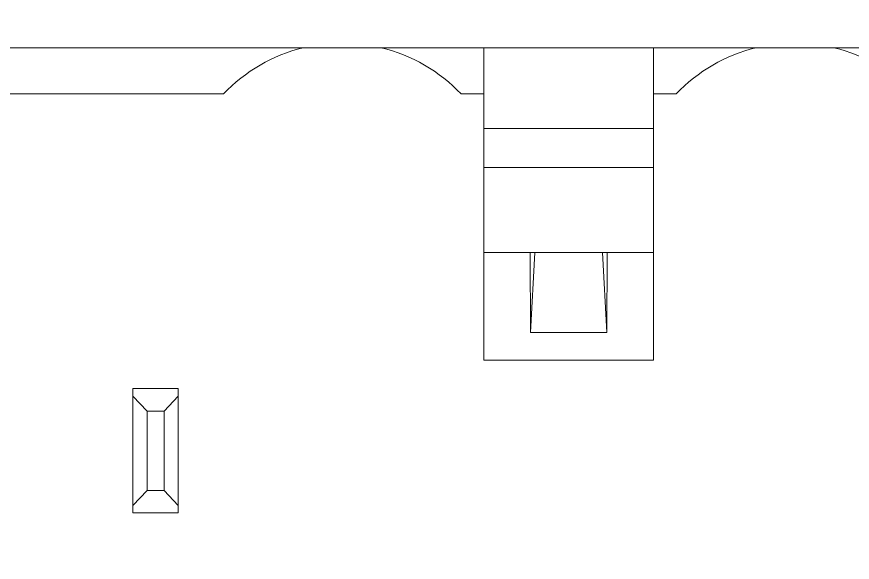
# Model space of a CAD drawing. Header units: millimetres. Extents: x 41350 to 54029, y 25852 to 34717.
# Drawn here: x 46954.87 to 46969.63, y 33548.63 to 33558.26 of the extents above; entities that cross this region are included whole.
import ezdxf

# ---------------------------------------------------------------- set-up
doc = ezdxf.new("R2010")
doc.units = ezdxf.units.MM
doc.set_wipeout_variables(frame=1)
doc.layers.add('! NO PLOT !', color=7, linetype='Continuous', true_color=0xff75dd, plot=False)
doc.layers.add('004-PI-DIN Šina', color=3, linetype='Continuous')
doc.layers.add('SI-ORMAR-Oprema', color=30, linetype='Continuous', lineweight=5)

# ---------------------------------------------------------------- blocks, each defined once
blk = doc.blocks.new('*U554')
at = {"layer": '004-PI-DIN Šina'}
for p, q in [((45.323, 57.85), (-241.3, 57.85)), ((45.323, 57.789), (-241.3, 57.789)), ((45.323, 52.625), (-241.3, 52.625))]:
    blk.add_line(p, q, dxfattribs=at)
blk = doc.blocks.new('6ES7521-1BL00-0AB0')
blk.add_wipeout([(-17.4, 69.029), (17.4, 69.029), (17.4, -77.971), (-17.4, -77.971)]).dxf.layer = 'SI-ORMAR-Oprema'
blk.add_wipeout([(-17.4, 69.029), (17.4, 69.029), (17.4, -77.971), (-17.4, -77.971)]).dxf.layer = 'SI-ORMAR-Oprema'
at = {"layer": 'SI-ORMAR-Oprema'}
for p, q in [((12.4, 58.845), (-12.4, 58.845)), ((-1.5, 58.845), (-1.5, 57.418)), ((1.5, 58.845), (1.5, 57.418)), ((-6.1, 58.029), (-10, 58.029)), ((-1.5, 58.029), (-1.9, 58.029)), ((1.9, 58.029), (1.5, 58.029)), ((-1.5, 57.418), (-1.5, 56.729)), ((-1.5, 57.418), (1.5, 57.418)), ((1.5, 57.418), (1.5, 56.729)), ((-1.5, 56.729), (-1.5, 55.229)), ((-1.5, 56.729), (1.5, 56.729)), ((1.5, 56.729), (1.5, 55.229)), ((-1.5, 55.229), (-1.5, 53.329)), ((-1.5, 55.229), (1.5, 55.229)), ((-0.682, 55.229), (-0.674, 53.818)), ((-0.6, 55.229), (-0.674, 53.818)), ((0.674, 53.818), (0.6, 55.229)), ((0.674, 53.818), (0.682, 55.229)), ((1.5, 55.229), (1.5, 53.329)), ((-0.674, 53.818), (0.674, 53.818)), ((1.5, 53.329), (-1.5, 53.329)), ((-7.7, 52.829), (-6.9, 52.829)), ((-7.7, 52.695), (-7.7, 52.829)), ((-6.9, 52.829), (-6.9, 52.695)), ((-7.45, 52.429), (-7.7, 52.695)), ((-7.7, 50.762), (-7.7, 52.695)), ((-6.9, 52.695), (-7.15, 52.429)), ((-6.9, 52.695), (-6.9, 50.762)), ((-7.15, 52.429), (-7.45, 52.429)), ((-7.45, 52.429), (-7.45, 51.029)), ((-7.15, 51.029), (-7.15, 52.429)), ((-7.7, 50.762), (-7.45, 51.029)), ((-7.45, 51.029), (-7.15, 51.029)), ((-7.15, 51.029), (-6.9, 50.762)), ((-7.7, 50.629), (-7.7, 50.762)), ((-6.9, 50.762), (-6.9, 50.629)), ((-6.9, 50.629), (-7.7, 50.629))]:
    blk.add_line(p, q, dxfattribs=at)
for centre, start, end in [((-4, 56.029), 103.753, 136.3972), ((-4, 56.029), 43.6028, 76.247), ((4, 56.029), 103.753, 136.3972), ((4, 56.029), 43.6028, 76.247)]:
    blk.add_arc(centre, 2.9, start, end, dxfattribs=at)

msp = doc.modelspace()

# ---------------------------------------------------------------- block references
at = {"layer": '! NO PLOT !'}
msp.add_blockref('*U554', (47115.697, 33496.678), dxfattribs=at)

# ---------------------------------------------------------------- next in the draw order: block references
msp.add_blockref('6ES7521-1BL00-0AB0', (46964.62, 33498.868), dxfattribs=at)

doc.saveas('drawing.dxf')
